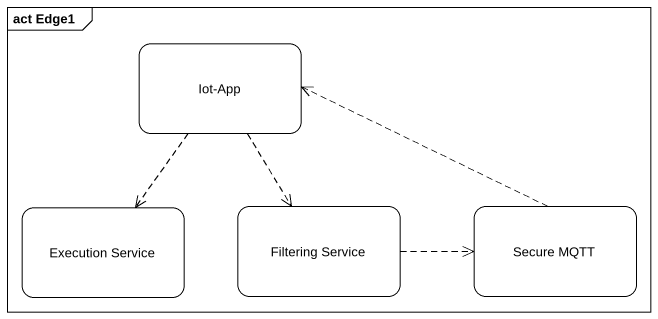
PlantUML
@startuml
mainframe act Edge1
hide empty description
state "Iot-App" as Iot_App
state "Execution Service" as Execution_Service
state "Filtering Service" as Filtering_Service
state "Secure MQTT" as Secure_MQTT
Iot_App -[dashed]-> Execution_Service
Iot_App -[dashed]-> Filtering_Service
Filtering_Service -right[dashed]-> Secure_MQTT
Secure_MQTT -left[dashed]-> Iot_App
@enduml
